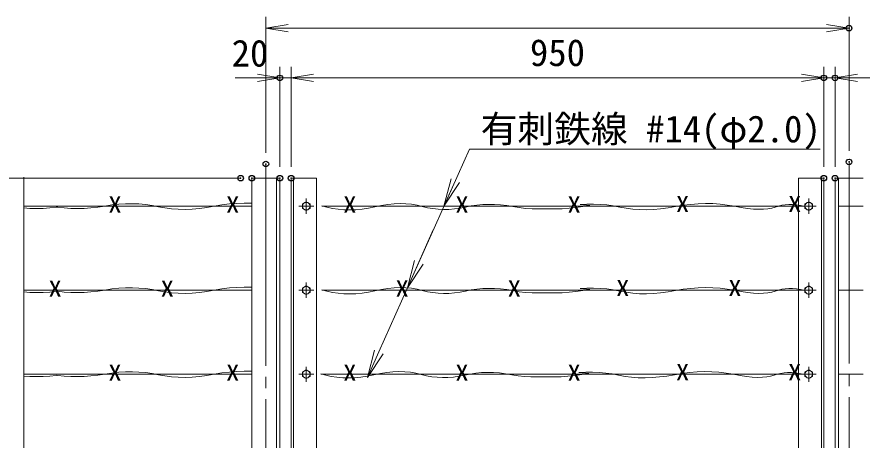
# Model space of a CAD drawing. Units: millimetres, scale not verified. Extents: x -5936 to 5936, y -4198 to 4198.
# Drawn here: x -4778 to -3271, y 957 to 1713 of the extents above; entities that cross this region are included whole.
import ezdxf
from ezdxf.enums import TextEntityAlignment as Align

# ---------------------------------------------------------------- set-up
doc = ezdxf.new("R2010")
doc.units = ezdxf.units.MM
doc.header["$LTSCALE"] = 20
doc.header["$PDMODE"] = 32
doc.header["$PDSIZE"] = 10
doc.linetypes.add('LONG_CHAIN', pattern=[21, 18, -1, 1, -1])
for name, color, linetype, lineweight in [('0-0_D-STR3', 3, 'Continuous', 9), ('0-2_D-STR1', 1, 'Continuous', 9), ('0-4_D-BMK', 2, 'LONG_CHAIN', 9), ('0-5_D-STR-DIM', 7, 'Continuous', 9), ('0-9_D-STR-TXT', 7, 'Continuous', 9), ('0-B_0', 7, 'Continuous', 9)]:
    doc.layers.add(name, color=color, linetype=linetype, lineweight=lineweight)
doc.layers.add('0-C_Defpoints', color=7, linetype='Continuous')
doc.styles.add('ＭＳ ゴシック', font='')
doc.styles.get('ＭＳ ゴシック').set_extended_font_data('MS Gothic')

# ---------------------------------------------------------------- blocks, each defined once
blk = doc.blocks.new('_OPEN')
at = {"layer": '0-B_0'}
blk.add_line((-20, 3.333), (0, 0), dxfattribs=at)
blk.add_lwpolyline([(-20, -3.333), (0, 0), (-20, 0)], dxfattribs=at)

msp = doc.modelspace()

# ---------------------------------------------------------------- linework, layer by layer
at = {"layer": '0-0_D-STR3'}
for p, q in [((-4359.03, 1374.84), (-4765.51, 1374.84)), ((-3374.03, 1374.84), (-4234.03, 1374.84)), ((-3313.03, 1374.84), (-3269.03, 1374.84)), ((-4359.03, 1224.84), (-4765.51, 1224.84)), ((-3374.03, 1224.84), (-4234.03, 1224.84)), ((-3313.03, 1224.84), (-3269.03, 1224.84)), ((-4359.03, 1074.84), (-4765.51, 1074.84)), ((-3376.03, 1074.84), (-4236.03, 1074.84)), ((-3313.03, 1074.84), (-3269.03, 1074.84))]:
    msp.add_line(p, q, dxfattribs=at)
for points in [[(-4765.51, 1371.67), (-4754.84, 1370.92), (-4742.9, 1370.6), (-4731.14, 1370.82), (-4719.57, 1371.58), (-4708.19, 1372.87), (-4706.53, 1373.14)], [(-4359.03, 1379.98), (-4359.58, 1380.02), (-4372.63, 1380.26), (-4385.79, 1379.85), (-4399.08, 1378.79), (-4412.5, 1377.07), (-4426.03, 1374.7), (-4439.49, 1372.33), (-4452.66, 1370.6), (-4465.54, 1369.53), (-4478.14, 1369.11), (-4490.45, 1369.33), (-4502.47, 1370.2), (-4514.2, 1371.73), (-4525.64, 1373.9), (-4537.02, 1376.1), (-4548.57, 1377.72), (-4560.28, 1378.75), (-4572.15, 1379.19), (-4584.18, 1379.05), (-4596.37, 1378.32), (-4608.73, 1377), (-4621.25, 1375.1), (-4633.76, 1373.17), (-4646.08, 1371.78), (-4658.21, 1370.92), (-4670.16, 1370.6), (-4681.91, 1370.82), (-4693.48, 1371.58), (-4704.86, 1372.87), (-4706.53, 1373.14)], [(-4205.33, 1369.36), (-4215.34, 1370.96), (-4225.08, 1373.22), (-4234.03, 1375.37)], [(-3756.12, 1376.32), (-3768.64, 1374.42), (-3781.15, 1372.49), (-3793.47, 1371.1), (-3805.6, 1370.24), (-3817.55, 1369.92), (-3859.3, 1370.14), (-3870.87, 1370.9), (-3882.25, 1372.19), (-3893.45, 1374.02), (-3904.48, 1375.84), (-3915.38, 1377.11), (-3926.13, 1377.84), (-3936.75, 1378.01), (-3947.24, 1377.64), (-3957.58, 1376.71), (-3967.79, 1375.24), (-3977.86, 1373.22), (-3987.81, 1371.23), (-3997.68, 1369.85), (-4007.47, 1369.08), (-4017.16, 1368.92), (-4026.77, 1369.38), (-4036.29, 1370.45), (-4045.72, 1372.13), (-4055.06, 1374.42), (-4064.52, 1376.68), (-4074.29, 1378.28), (-4084.37, 1379.2), (-4094.77, 1379.46), (-4105.47, 1379.05), (-4116.49, 1377.98), (-4127.83, 1376.23), (-4139.47, 1373.82), (-4151.13, 1371.41), (-4162.52, 1369.66), (-4173.64, 1368.58), (-4184.47, 1368.18), (-4195.04, 1368.43), (-4205.33, 1369.36)], [(-3374.03, 1374.75), (-3380.92, 1376.16), (-3388.06, 1377.19), (-3394.96, 1377.72), (-3401.61, 1377.78), (-3408.03, 1377.34), (-3414.21, 1376.42), (-3420.15, 1375.01), (-3425.85, 1373.12), (-3431.87, 1371.27), (-3438.77, 1370.01), (-3446.55, 1369.33), (-3455.2, 1369.23), (-3464.74, 1369.72), (-3475.15, 1370.79), (-3486.43, 1372.45), (-3498.6, 1374.69), (-3511.27, 1376.89), (-3524.06, 1378.44), (-3536.98, 1379.34), (-3550.02, 1379.58), (-3563.18, 1379.17), (-3576.47, 1378.1), (-3589.89, 1376.39), (-3603.42, 1374.02), (-3616.88, 1371.65), (-3630.05, 1369.92), (-3642.93, 1368.85), (-3655.53, 1368.43), (-3667.84, 1368.65), (-3679.86, 1369.52), (-3691.59, 1371.05), (-3703.03, 1373.22), (-3714.42, 1375.42), (-3725.96, 1377.04), (-3737.67, 1378.07), (-3749.54, 1378.51), (-3761.57, 1378.37), (-3773.76, 1377.64), (-3756.12, 1376.32)], [(-4765.51, 1221.67), (-4754.84, 1220.92), (-4742.9, 1220.6), (-4731.14, 1220.82), (-4719.57, 1221.58), (-4708.19, 1222.87), (-4706.53, 1223.14)], [(-4359.03, 1229.98), (-4359.58, 1230.02), (-4372.63, 1230.26), (-4385.79, 1229.85), (-4399.08, 1228.79), (-4412.5, 1227.07), (-4426.03, 1224.7), (-4439.49, 1222.33), (-4452.66, 1220.6), (-4465.54, 1219.53), (-4478.14, 1219.11), (-4490.45, 1219.33), (-4502.47, 1220.2), (-4514.2, 1221.73), (-4525.64, 1223.9), (-4537.02, 1226.1), (-4548.57, 1227.72), (-4560.28, 1228.75), (-4572.15, 1229.19), (-4584.18, 1229.05), (-4596.37, 1228.32), (-4608.73, 1227), (-4621.25, 1225.1), (-4633.76, 1223.17), (-4646.08, 1221.78), (-4658.21, 1220.92), (-4670.16, 1220.6), (-4681.91, 1220.82), (-4693.48, 1221.58), (-4704.86, 1222.87), (-4706.53, 1223.14)], [(-4205.33, 1219.36), (-4215.34, 1220.96), (-4225.08, 1223.22), (-4234.03, 1225.37)], [(-3756.12, 1226.32), (-3768.64, 1224.42), (-3781.15, 1222.49), (-3793.47, 1221.1), (-3805.6, 1220.24), (-3817.55, 1219.92), (-3859.3, 1220.14), (-3870.87, 1220.9), (-3882.25, 1222.19), (-3893.45, 1224.02), (-3904.48, 1225.84), (-3915.38, 1227.11), (-3926.13, 1227.84), (-3936.75, 1228.01), (-3947.24, 1227.64), (-3957.58, 1226.71), (-3967.79, 1225.24), (-3977.86, 1223.22), (-3987.81, 1221.23), (-3997.68, 1219.85), (-4007.47, 1219.08), (-4017.16, 1218.92), (-4026.77, 1219.38), (-4036.29, 1220.45), (-4045.72, 1222.13), (-4055.06, 1224.42), (-4064.52, 1226.68), (-4074.29, 1228.28), (-4084.37, 1229.2), (-4094.77, 1229.46), (-4105.47, 1229.05), (-4116.49, 1227.98), (-4127.83, 1226.23), (-4139.47, 1223.82), (-4151.13, 1221.41), (-4162.52, 1219.66), (-4173.64, 1218.58), (-4184.47, 1218.18), (-4195.04, 1218.43), (-4205.33, 1219.36)], [(-3374.03, 1224.75), (-3380.92, 1226.16), (-3388.06, 1227.19), (-3394.96, 1227.72), (-3401.61, 1227.78), (-3408.03, 1227.34), (-3414.21, 1226.42), (-3420.15, 1225.01), (-3425.85, 1223.12), (-3431.87, 1221.27), (-3438.77, 1220.01), (-3446.55, 1219.33), (-3455.2, 1219.23), (-3464.74, 1219.72), (-3475.15, 1220.79), (-3486.43, 1222.45), (-3498.6, 1224.69), (-3511.27, 1226.89), (-3524.06, 1228.44), (-3536.98, 1229.34), (-3550.02, 1229.58), (-3563.18, 1229.17), (-3576.47, 1228.1), (-3589.89, 1226.39), (-3603.42, 1224.02), (-3616.88, 1221.65), (-3630.05, 1219.92), (-3642.93, 1218.85), (-3655.53, 1218.43), (-3667.84, 1218.65), (-3679.86, 1219.52), (-3691.59, 1221.05), (-3703.03, 1223.22), (-3714.42, 1225.42), (-3725.96, 1227.04), (-3737.67, 1228.07), (-3749.54, 1228.51), (-3761.57, 1228.37), (-3773.76, 1227.64), (-3756.12, 1226.32)], [(-4765.51, 1071.67), (-4754.84, 1070.92), (-4742.9, 1070.6), (-4731.14, 1070.82), (-4719.57, 1071.58), (-4708.19, 1072.87), (-4706.53, 1073.14)], [(-4359.03, 1079.98), (-4359.58, 1080.02), (-4372.63, 1080.26), (-4385.79, 1079.85), (-4399.08, 1078.79), (-4412.5, 1077.07), (-4426.03, 1074.7), (-4439.49, 1072.33), (-4452.66, 1070.6), (-4465.54, 1069.53), (-4478.14, 1069.11), (-4490.45, 1069.33), (-4502.47, 1070.2), (-4514.2, 1071.73), (-4525.64, 1073.9), (-4537.02, 1076.1), (-4548.57, 1077.72), (-4560.28, 1078.75), (-4572.15, 1079.19), (-4584.18, 1079.05), (-4596.37, 1078.32), (-4608.73, 1077), (-4621.25, 1075.1), (-4633.76, 1073.17), (-4646.08, 1071.78), (-4658.21, 1070.92), (-4670.16, 1070.6), (-4681.91, 1070.82), (-4693.48, 1071.58), (-4704.86, 1072.87), (-4706.53, 1073.14)], [(-4207.33, 1069.36), (-4217.34, 1070.96), (-4227.08, 1073.22), (-4236.03, 1075.37)], [(-3758.12, 1076.32), (-3770.64, 1074.42), (-3783.15, 1072.49), (-3795.47, 1071.1), (-3807.6, 1070.24), (-3819.55, 1069.92), (-3861.3, 1070.14), (-3872.87, 1070.9), (-3884.25, 1072.19), (-3895.45, 1074.02), (-3906.48, 1075.84), (-3917.38, 1077.11), (-3928.13, 1077.84), (-3938.75, 1078.01), (-3949.24, 1077.64), (-3959.58, 1076.71), (-3969.79, 1075.24), (-3979.86, 1073.22), (-3989.81, 1071.23), (-3999.68, 1069.85), (-4009.47, 1069.08), (-4019.16, 1068.92), (-4028.77, 1069.38), (-4038.29, 1070.45), (-4047.72, 1072.13), (-4057.06, 1074.42), (-4066.52, 1076.68), (-4076.29, 1078.28), (-4086.37, 1079.2), (-4096.77, 1079.46), (-4107.47, 1079.05), (-4118.49, 1077.98), (-4129.83, 1076.23), (-4141.47, 1073.82), (-4153.13, 1071.41), (-4164.52, 1069.66), (-4175.64, 1068.58), (-4186.47, 1068.18), (-4197.04, 1068.43), (-4207.33, 1069.36)], [(-3376.03, 1074.75), (-3382.92, 1076.16), (-3390.06, 1077.19), (-3396.96, 1077.72), (-3403.61, 1077.78), (-3410.03, 1077.34), (-3416.21, 1076.42), (-3422.15, 1075.01), (-3427.85, 1073.12), (-3433.87, 1071.27), (-3440.77, 1070.01), (-3448.55, 1069.33), (-3457.2, 1069.23), (-3466.74, 1069.72), (-3477.15, 1070.79), (-3488.43, 1072.45), (-3500.6, 1074.69), (-3513.27, 1076.89), (-3526.06, 1078.44), (-3538.98, 1079.34), (-3552.02, 1079.58), (-3565.18, 1079.17), (-3578.47, 1078.1), (-3591.89, 1076.39), (-3605.42, 1074.02), (-3618.88, 1071.65), (-3632.05, 1069.92), (-3644.93, 1068.85), (-3657.53, 1068.43), (-3669.84, 1068.65), (-3681.86, 1069.52), (-3693.59, 1071.05), (-3705.03, 1073.22), (-3716.42, 1075.42), (-3727.96, 1077.04), (-3739.67, 1078.07), (-3751.54, 1078.51), (-3763.57, 1078.37), (-3775.76, 1077.64), (-3758.12, 1076.32)]]:
    msp.add_lwpolyline(points, dxfattribs=at)
at = {"layer": '0-2_D-STR1'}
for p, q in [((-4359.03, 1424.84), (-4359.03, -1185.16)), ((-4309.03, 1424.84), (-4359.03, 1424.84)), ((-4315.03, 1424.84), (-4315.03, -1185.16)), ((-4309.03, 1424.84), (-4309.03, -1185.16)), ((-4289.03, 1424.84), (-4289.03, -855.16)), ((-4289.03, 1424.84), (-4244.03, 1424.84)), ((-4285.03, 1424.84), (-4285.03, -851.16)), ((-4244.03, 1424.84), (-4244.03, -810.16)), ((-3384.03, 1424.84), (-3384.03, -810.16)), ((-3384.03, 1424.84), (-3339.03, 1424.84)), ((-3343.03, 1424.84), (-3343.03, -851.16)), ((-3339.03, 1424.84), (-3339.03, -855.16)), ((-3319.03, 1424.84), (-3269.03, 1424.84)), ((-3319.03, 1424.84), (-3319.03, -1185.16)), ((-3313.03, 1424.84), (-3313.03, -1185.16)), ((-4262.03, 1361.41), (-4262.03, 1388.29)), ((-3366.03, 1361.41), (-3366.03, 1388.29)), ((-4275.46, 1374.84), (-4248.58, 1374.84)), ((-3352.6, 1374.84), (-3379.48, 1374.84)), ((-4262.03, 1211.41), (-4262.03, 1238.29)), ((-3366.03, 1211.41), (-3366.03, 1238.29)), ((-4275.46, 1224.84), (-4248.58, 1224.84)), ((-3352.6, 1224.84), (-3379.48, 1224.84)), ((-4262.03, 1061.41), (-4262.03, 1088.29)), ((-3366.03, 1061.41), (-3366.03, 1088.29)), ((-4275.46, 1074.84), (-4248.58, 1074.84)), ((-3352.6, 1074.84), (-3379.48, 1074.84))]:
    msp.add_line(p, q, dxfattribs=at)
for points in [[(-4262.03, 1382.68), (-4255.24, 1378.76), (-4255.24, 1370.92), (-4262.03, 1367), (-4268.82, 1370.92), (-4268.82, 1378.76)], [(-3366.03, 1382.68), (-3372.82, 1378.76), (-3372.82, 1370.92), (-3366.03, 1367), (-3359.24, 1370.92), (-3359.24, 1378.76)], [(-4262.03, 1232.68), (-4255.24, 1228.76), (-4255.24, 1220.92), (-4262.03, 1217), (-4268.82, 1220.92), (-4268.82, 1228.76)], [(-3366.03, 1232.68), (-3372.82, 1228.76), (-3372.82, 1220.92), (-3366.03, 1217), (-3359.24, 1220.92), (-3359.24, 1228.76)], [(-4262.03, 1082.68), (-4255.24, 1078.76), (-4255.24, 1070.92), (-4262.03, 1067), (-4268.82, 1070.92), (-4268.82, 1078.76)], [(-3366.03, 1082.68), (-3372.82, 1078.76), (-3372.82, 1070.92), (-3366.03, 1067), (-3359.24, 1070.92), (-3359.24, 1078.76)]]:
    msp.add_lwpolyline(points, close=True, dxfattribs=at)
for centre in [(-4262.03, 1374.84), (-3366.03, 1374.84), (-4262.03, 1224.84), (-3366.03, 1224.84), (-4262.03, 1074.84), (-3366.03, 1074.84)]:
    msp.add_circle(centre, 6.8, dxfattribs=at)
at = {"layer": '0-4_D-BMK'}
for p, q in [((-4334.03, 1450.09), (-4334.03, -1197.4)), ((-3294.03, 1453.75), (-3294.03, -1197.4))]:
    msp.add_line(p, q, dxfattribs=at)
at = {"layer": '0-5_D-STR-DIM'}
msp.add_line((-4765.51, 1426.64), (-4765.51, 170.99), dxfattribs=at)
at = {"layer": '0-9_D-STR-TXT'}
for p, q in [((-4061.21, 1274.61), (-4035.42, 1332.43)), ((-4124.98, 1111.16), (-4152.96, 1068.89))]:
    msp.add_line(p, q, dxfattribs=at)
msp.add_lwpolyline([(-4140.21, 1117.95), (-4152.96, 1068.89), (-4132.6, 1114.56), (-3971.13, 1476.57), (-3963.93, 1476.57), (-3345.46, 1476.57)], dxfattribs=at)
at = {"layer": '0-B_0'}
for p, q in [((-4334.03, 1470.09), (-4334.03, 1712.71)), ((-3294.03, 1473.75), (-3294.03, 1712.71)), ((-4294.03, 1692.71), (-3334.03, 1692.71)), ((-4309.03, 1444.84), (-4309.03, 1623.75)), ((-4289.03, 1444.84), (-4289.03, 1623.75)), ((-4289.03, 1444.84), (-4289.03, 1623.75)), ((-3339.03, 1444.84), (-3339.03, 1623.75)), ((-3339.03, 1444.84), (-3339.03, 1623.75)), ((-3319.03, 1444.84), (-3319.03, 1623.75)), ((-4349.03, 1603.75), (-4389.03, 1603.75)), ((-4289.03, 1603.75), (-4309.03, 1603.75)), ((-4249.03, 1603.75), (-3379.03, 1603.75)), ((-4249.03, 1603.75), (-4209.03, 1603.75)), ((-3379.03, 1603.75), (-3419.03, 1603.75)), ((-3339.03, 1603.75), (-3319.03, 1603.75)), ((-3279.03, 1603.75), (-3239.03, 1603.75)), ((-4399.03, 1424.84), (-5263.61, 1424.84)), ((-4379.03, 1424.84), (-5114.58, 1424.84))]:
    msp.add_line(p, q, dxfattribs=at)
at = {"layer": '0-C_Defpoints'}
for p in [(-3294.03, 1692.71), (-4309.03, 1603.75), (-3339.03, 1603.75), (-3319.03, 1603.75), (-4334.03, 1450.09), (-3294.03, 1453.75), (-4379.03, 1424.84), (-4359.03, 1424.84), (-4309.03, 1424.84), (-4289.03, 1424.84), (-3339.03, 1424.84), (-3319.03, 1424.84)]:
    msp.add_point(p, dxfattribs=at)

# ---------------------------------------------------------------- block references
at = {"layer": '0-9_D-STR-TXT', "xscale": 2.5, "yscale": 2.5, "rotation": 245.96287}
for p in [(-4016.51, 1374.84), (-4081.58, 1228.95)]:
    msp.add_blockref('_OPEN', p, dxfattribs=at)
at = {"layer": '0-B_0', "xscale": 2, "yscale": 2, "rotation": 180}
for p in [(-4334.03, 1692.71), (-4289.03, 1603.75), (-4289.03, 1603.75), (-3319.03, 1603.75)]:
    msp.add_blockref('_OPEN', p, dxfattribs=at)
at = {"layer": '0-B_0', "xscale": 2, "yscale": 2}
for p in [(-3294.03, 1692.71), (-4309.03, 1603.75), (-3339.03, 1603.75), (-3339.03, 1603.75)]:
    msp.add_blockref('_OPEN', p, dxfattribs=at)

# ---------------------------------------------------------------- texts
at = {"layer": '0-0_D-STR3', "style": 'ＭＳ ゴシック', "width": 1.2}
for p in [(-4614.93, 1354.57), (-4404.93, 1354.57), (-4196.13, 1354.57), (-3996.13, 1354.57), (-3796.13, 1354.57), (-3602.75, 1355.53), (-3402.75, 1355.53), (-4721.64, 1204.57), (-4521.64, 1204.57), (-4102.84, 1204.64), (-3902.84, 1204.64), (-3709.46, 1205.6), (-3509.46, 1205.6), (-4614.93, 1054.57), (-4404.93, 1054.57), (-4196.13, 1054.57), (-3996.13, 1054.57), (-3796.13, 1054.57), (-3602.75, 1055.53), (-3402.75, 1055.53)]:
    msp.add_text('X', height=28.89, dxfattribs=at).set_placement(p, align=Align.BOTTOM_LEFT)
at = {"layer": '0-9_D-STR-TXT', "style": 'ＭＳ ゴシック'}
msp.add_text('有刺鉄線 #14(φ2.0)', height=48.09, dxfattribs=at).set_placement((-3951.04, 1474.27), align=Align.BOTTOM_LEFT)
at = {"layer": '0-B_0', "style": 'ＭＳ ゴシック'}
for s, p in [('20', (-4395.04, 1609.52)), ('950', (-3863.15, 1610.5))]:
    msp.add_text(s, height=48.09, dxfattribs=at).set_placement(p, align=Align.BOTTOM_LEFT)

doc.saveas('drawing.dxf')
